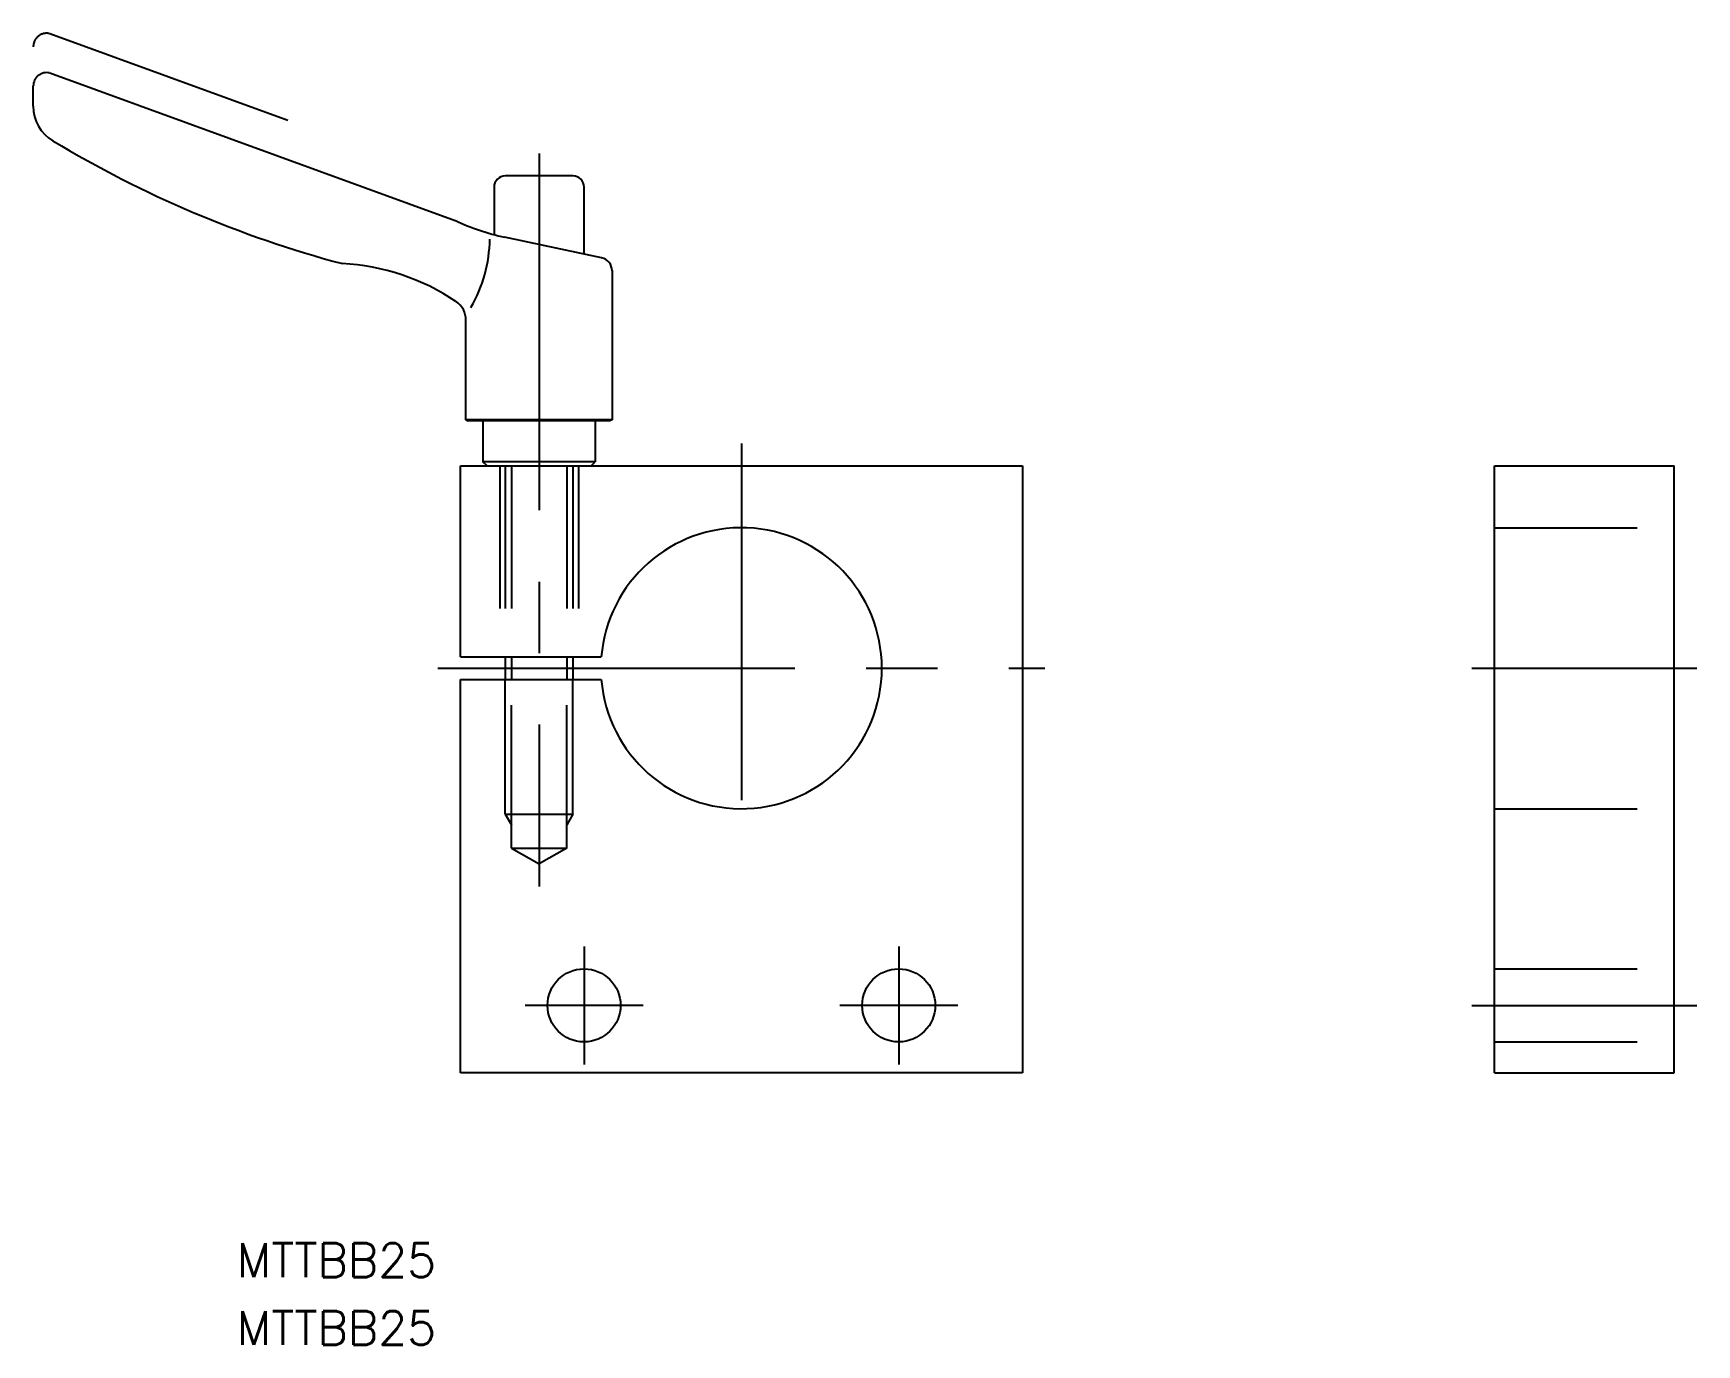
# Model space of a CAD drawing. Extents: x -63 to 85, y -60 to 56.
import ezdxf

# ---------------------------------------------------------------- set-up
doc = ezdxf.new("R2010")
doc.units = 0
for name, pattern in [('CENTER', [50.8, 31.75, -6.35, 6.35, -6.35]), ('DASHED', [19.05, 12.7, -6.35]), ('PHANTOM', [63.5, 31.75, -6.35, 6.35, -6.35, 6.35, -6.35])]:
    doc.linetypes.add(name, pattern=pattern)
doc.layers.get('0').update_dxf_attribs({"linetype": 'CONTINUOUS'})
doc.layers.add('CENTER', color=1, linetype='CENTER')
doc.styles.get("Standard").update_dxf_attribs({"font": 'txt.shx', "height": 3, "bigfont": 'bigfont.shx'})

# ---------------------------------------------------------------- blocks, each defined once
blk = doc.blocks.new('*U8')
at = {"color": 7, "linetype": 'CONTINUOUS'}
blk.add_text('MTTBB25', height=3, dxfattribs=at).set_placement((-44.91, -54.17))
blk = doc.blocks.new('*U9')
at = {"color": 7, "linetype": 'CONTINUOUS'}
blk.add_text('MTTBB25', height=3, dxfattribs=at).set_placement((-44.91, -60.2))

msp = doc.modelspace()

# ---------------------------------------------------------------- linework, layer by layer
at = {"color": 3, "linetype": 'PHANTOM'}
msp.add_line((-61.54, 56.47), (-40.34, 48.76), dxfattribs=at)
at = {"color": 7, "linetype": 'CONTINUOUS'}
for p, q in [((-61.54, 52.97), (-25.45, 39.84)), ((-63, 50.01), (-63, 51.8)), ((-15, 43.8), (-21, 43.8)), ((-22, 42.8), (-22, 41.26)), ((-14, 36.86), (-14, 42.8)), ((-22, 41.26), (-22, 38.58)), ((-12.45, 36.53), (-21.07, 38.36)), ((-11.5, 35.38), (-11.5, 22.09)), ((-24.5, 22.09), (-24.5, 30.97)), ((-11.5, 22.09), (-24.5, 22.09)), ((-24.5, 22.09), (-24.3, 22)), ((-11.7, 22), (-24.3, 22)), ((-23, 22), (-23, 18.37)), ((-13, 22), (-13, 18.37)), ((-11.5, 22.09), (-11.7, 22)), ((-25, 18), (25, 18)), ((-25, 1), (-25, 18)), ((-13, 18.37), (-23, 18.37)), ((-22.63, 18), (-23, 18.37)), ((-13.37, 18), (-13, 18.37)), ((25, 18), (25, -36)), ((67, -36), (67, 18)), ((67, 18), (83, 18)), ((83, -36), (83, 18)), ((-25, 1), (-12.46, 1)), ((-21, 1), (-21, -1)), ((-15, 1), (-15, -1)), ((-25, -1), (-12.46, -1)), ((-25, -36), (-25, -1)), ((25, -36), (-25, -36)), ((67, -36), (83, -36))]:
    msp.add_line(p, q, dxfattribs=at)
at = {"color": 3, "linetype": 'DASHED'}
for p, q in [((-21.5, 18), (-21.5, 1)), ((-21, 18), (-21, 1)), ((-20.46, 18), (-20.46, 1)), ((-15.54, 18), (-15.54, 1)), ((-15, 18), (-15, 1)), ((-14.5, 18), (-14.5, 1)), ((67, 12.5), (83, 12.5)), ((-21, -13), (-21, -1)), ((-20.46, -16), (-20.46, -1)), ((-15.54, -16), (-15.54, -1)), ((-15, -13), (-15, -1)), ((-21, -13), (-15, -13)), ((-21, -13), (-20.46, -13.94)), ((-15, -13), (-15.54, -13.94)), ((67, -12.5), (83, -12.5)), ((-20.46, -16), (-15.54, -16)), ((-20.46, -16), (-18, -17.42)), ((-15.54, -16), (-18, -17.42)), ((67, -26.75), (83, -26.75)), ((67, -33.25), (83, -33.25))]:
    msp.add_line(p, q, dxfattribs=at)
at = {"color": 3, "linetype": 'CONTINUOUS'}
for p, q in [((-20.46, 1), (-20.46, -1)), ((-15.54, 1), (-15.54, -1))]:
    msp.add_line(p, q, dxfattribs=at)
at = {"color": 7, "linetype": 'CONTINUOUS'}
for centre in [(-14, -30), (14, -30)]:
    msp.add_circle(centre, 3.25, dxfattribs=at)
at = {"color": 3, "linetype": 'PHANTOM'}
msp.add_arc((-61.8, 55.3), 1.2, 77.6798, 180, dxfattribs=at)
at = {"color": 7, "linetype": 'CONTINUOUS'}
for centre, radius, start, end in [((-61.8, 51.8), 1.2, 77.6798, 180), ((-59.4, 50.01), 3.6, 180, 238.9708), ((-9.71, 132.62), 100, 238.9708, 255.0534), ((-21, 42.8), 1, 90, 180), ((-15, 42.8), 1, 0, 90), ((-16.91, 57.92), 20, 244.7325, 258), ((-34.81, 38.35), 12.43, 329.7991, 359.2608), ((-36.54, 16.03), 20, 56.1142, 87.0316), ((-12.7, 35.35), 1.2, 0, 78), ((-26.5, 30.97), 2, 0, 56.1142), ((0, 0), 12.5, 184.5886, 175.4114)]:
    msp.add_arc(centre, radius, start, end, dxfattribs=at)
at = {"layer": 'CENTER', "color": 1, "linetype": 'CENTER'}
for p, q in [((-18, 45.8), (-18, -19.42)), ((0, 20), (0, -14.5)), ((-27, 0), (27, 0)), ((65, 0), (85, 0)), ((-14, -24.75), (-14, -35.25)), ((14, -24.75), (14, -35.25)), ((-8.75, -30), (-19.25, -30)), ((19.25, -30), (8.75, -30)), ((65, -30), (85, -30))]:
    msp.add_line(p, q, dxfattribs=at)

# ---------------------------------------------------------------- block references
at = {"color": 7, "linetype": 'CONTINUOUS'}
for name in ['*U8', '*U9']:
    msp.add_blockref(name, (0, 0), dxfattribs=at)

doc.saveas('drawing.dxf')
